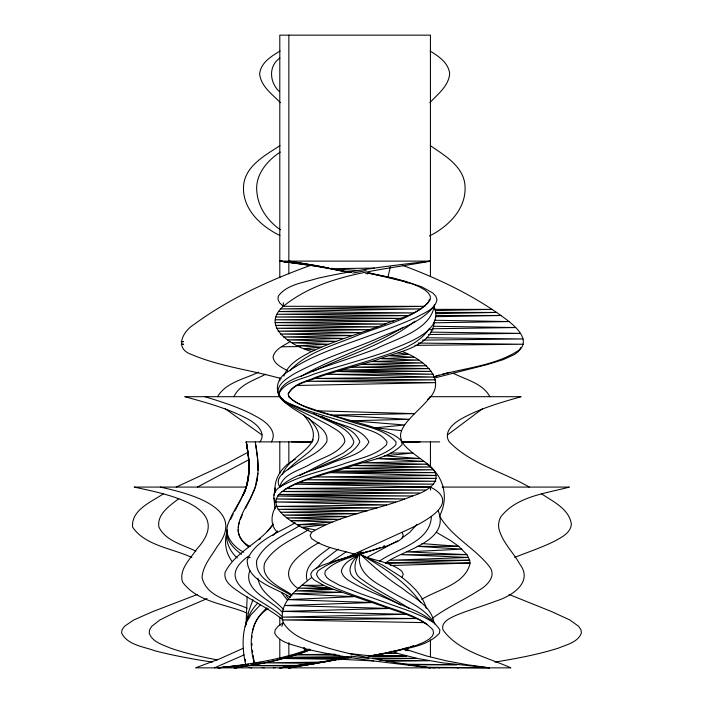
<?xml version="1.0" encoding="UTF-8"?>
<svg xmlns="http://www.w3.org/2000/svg" width="703" height="703" viewBox="0 0 703 703"><rect width="100%" height="100%" fill="white"/><g stroke="black" fill="none" stroke-linecap="round" stroke-linejoin="round"><path stroke-width="1.05" d="M247.148 596.856L246.059 624.229M258.115 470.439L257.685 459.191L255.294 441.888M249.24 470.439L248.836 459.191L246.261 441.888L312 441.888M434.226 322.58C430.851 348.337 395.49 351.957 376.175 360.103C356.983 365.832 337.589 370.859 318.547 377.054C308.301 381.562 294.144 383.311 288.265 393.882L288.836 396.694C303.775 410.253 325.577 412.468 343.969 419.322C361.21 426.15 383.1 427.6 396.044 441.888L395.886 444.683C370.859 473.637 204.116 481.291 311.684 532.268C342.387 513.779 379.585 509.833 412.468 495.984C433.162 489.719 447.345 476.247 423.953 461.396C417.16 456.001 409.656 451.317 403.961 444.683C398.373 434.085 385.297 431.888 375.103 427.819C356.131 421.695 336.781 416.835 317.782 410.824C307.888 406.993 296.227 404.866 288.836 396.694L288.265 393.882C293.046 383.443 306.719 381.509 316.218 377.054C334.25 370.806 352.669 365.771 370.885 360.103C391.395 352.607 416.73 347.757 429.542 328.275M368.117 272.685L394.26 278.353L412.591 283.95L419.48 286.868L424.761 289.882L428.382 292.975L430.262 296.165L430.359 299.452C419.753 315.234 398.012 317.932 381.659 325.41C358.24 333.82 334.303 341.017 311.684 351.5C293.213 346.605 259.565 327.009 283.309 306.306L283.379 302.826M248.924 470.439L248.387 456.344L246.261 441.888C249.363 458.435 251.454 476.256 244.512 492.179M360.217 552.901C355.331 570.124 371.931 581.284 385.139 588.068C401.967 599.264 424.085 605.977 434.99 624.106M251.902 637.832L252.017 636.03M227.201 529.869C224.723 540.387 229.459 550.985 237.236 558.024M257.887 473.224L255.294 487.082L250.163 499.262M248.625 473.224L247.008 484.314L244.644 492.179M274.056 495.228L275.154 487.961M248.95 473.224L246.261 487.082L241.059 499.262M275.699 501.951C271.63 496.889 274.697 490.044 279.794 487.082C282.773 473.673 299.9 470.483 310.26 464.191C321.956 457.6 337.906 454.34 344.822 441.888C344.839 433.066 334.742 429.155 328.486 424.99C315.849 418.039 302.422 412.582 290.04 405.156C273.695 398.61 273.195 379.673 288.318 371.43C314.083 353.495 344.909 345.111 373.926 334.048C388.443 328.776 403.021 323.556 417.028 316.991C424.436 312.694 435.658 309.188 436.958 299.452L435.746 296.165L432.784 292.975L421.844 286.868L404.541 281.112L387.45 277.017M256.367 481.546L256.63 479.701M390.393 266.727L387.994 277.008M256.841 479.701L256.542 481.546L256.876 479.701M238.247 527.391L238.686 524.833M245.822 624.229L248.8 611.267L252.939 599.659M252.403 632.507L252.711 630.793M245.25 626.637L245.602 625.02M227.35 530.668C223.818 540.923 225.452 552.532 231.937 561.249M252.869 629.941L254.038 625.828M434.419 304.566C431.58 330.357 395.807 338.626 376.527 348.6C355.287 356.887 333.415 363.416 312.079 371.43C300.814 377.318 282.263 379.866 278.643 393.882C284.943 406.018 299.17 411.273 309.61 419.322C316.675 424.92 329.083 431.106 326.746 441.888C319.962 452.925 306.666 457.301 296.288 464.191C289.082 469.094 273.247 476.239 279.794 487.082C299.197 475.659 321.693 471.212 342.871 464.191C357.546 458.584 375.244 456.414 386.545 444.683L387.002 441.888C380.007 431.282 365.34 429.682 354.382 424.99C336.403 419.199 318.125 414.366 300.339 407.986C292.263 404.163 279.144 401.756 277.896 391.07C278.986 382.863 287.193 378.372 293.467 374.242C319.18 359.962 347.405 351.087 374.488 339.865C394.77 330.243 419.427 324.496 433.953 306.306C444.858 332.624 403.9 343.618 387.002 351.5C362.783 359.998 337.853 366.245 313.476 374.242C301.93 379.558 284.697 381.184 278.871 393.882C281.402 401.993 291.297 404.322 298.019 407.986C307.896 412.151 318.011 415.693 328.09 419.322C341.35 425.869 361.509 427.784 368.926 441.888C362.353 455.852 341.605 457.864 328.899 464.191C312.334 471.028 293.256 474.595 279.794 487.082M238.923 523.955L239.389 522.206M282.263 474.543C288.081 459.586 305.682 453.743 313.266 439.788M402.063 351.5C420.983 358.029 449.103 378.645 428.259 399.515C421.563 407.494 413.382 414.093 406.773 422.16C404.12 425.517 401.677 429.217 400.763 433.461C399.524 437.424 402.547 440.816 402.028 444.683C388.654 458.822 366.799 460.368 349.268 467.003C327.545 474.05 304.091 477.908 284.451 490.035M295.163 522.742C278.203 533.059 254.934 540.291 247.175 560.229C247.518 581.653 275.796 587.761 290.506 597.348M283.933 376.114C287.993 363.662 300.822 357.142 311.684 351.5M227.508 530.668C225.426 540.669 234.178 548.955 241.568 554.324M520.738 347.563L518.427 351.5L514.745 354.365L503.181 359.655L487.267 364.576L435.201 377.801M426.361 608.464C422.723 595.406 412.371 585.617 402.063 577.462L403.267 574.166L401.677 571.047C391.791 563.252 378.855 561.135 367.098 557.488M245.716 664.625C240.804 643.57 241.841 619.536 257.755 603.121M428.435 301.982L429.454 299.452M240.321 519.508L242.289 514.886M243.291 495.228L244.134 493.198M311.684 441.888C316.719 432.345 309.663 422.283 303.714 415.078M281.798 626.285L283.309 622.656C277.237 602.875 298.239 588.156 311.684 577.462L310.708 574.166L312.413 571.047L316.412 568.077L322.326 565.23L338.345 559.816L384.849 546.829L397.942 541.363L401.773 538.472L403.276 535.449L402.063 532.268C417.371 525.255 464.832 504.271 430.438 487.082L295.172 484.147L433.769 484.147L298.775 482.697L435.763 481.247L306.736 479.798L436.545 478.356L315.498 476.924L436.273 475.492L329.654 472.653L435.078 472.653L334.531 471.23L433.101 469.815L344.365 468.409L430.5 467.003L354.119 465.597L427.398 464.191L363.556 462.794L423.953 461.396L376.65 458.602L420.306 458.602L384.339 455.816L412.96 453.031L390.947 453.031M254.31 625.02C256.885 618.297 261.674 612.708 266.903 607.867M271.393 441.888C277.386 432.38 267.553 423.013 259.829 418.584C242.86 408.39 223.756 402.529 204.968 396.694M230.54 519.508L233.247 513.946M407.512 649.616L408.434 647.674M311.684 532.268L310.155 535.449L311.464 538.472C324.311 548.147 341.166 549.939 356.175 554.623M249.881 570.59C242.245 590.942 272.421 600.265 282.764 612.788M249.785 500.018L245.584 508.19M240.672 500.018L238.317 504.499M246.261 622.656L250.892 614.861L260.567 604.65M260.04 441.888C266.938 431.914 254.978 422.644 246.938 418.584C227.438 408.267 205.953 402.511 184.792 396.694L279.609 396.694M234.758 511.09L237.913 505.246M360.85 552.048C353.811 560.414 351.623 573.736 362.783 579.984C377.344 590.915 394.084 598.42 409.234 608.464M276.718 505.229C271.042 513.19 269.662 525.123 277.448 532.268M233.897 396.694C239.714 384.225 254.46 380.226 265.752 374.181M217.561 396.694C226.032 382.256 244.626 379.066 258.695 372.124M316.306 568.709L323.749 560.229L338.213 549.122M421.695 599.404C437.802 589.395 465.711 584.342 470.087 563.033L385.499 563.033C402.872 549.79 450.474 541.6 438.268 510.923M416.809 524.5L409.823 532.268L402.116 537.971M273.265 523.963L267.158 531.591M273.08 524.666C259.697 543.103 235.356 551.67 225.101 572.339C223.115 582.26 233.844 588.174 240.654 593.016C254.451 601.794 269.284 609.009 282.114 619.246M289.873 370.727C306.596 352.607 331.614 345.964 353.75 336.957C378.539 326.183 407.705 321.464 428.101 302.826M287.975 469.815C296.833 459.419 310.533 453.769 317.703 441.888C321.71 432.776 314.136 424.146 308.309 417.907M277.544 530.906L273.028 535.414M361.632 552.048C353.152 559.149 343.09 571.724 356.711 579.984C370.34 590.037 386.061 596.698 400.728 605.028M429.876 102.664C437.732 94.158 448.602 86.161 449.692 73.745C448.549 62.892 438.672 56.249 430.122 51.029M427.626 399.515L430.438 396.694M279.908 58.041C268.063 66.108 269.618 82.673 279.486 91.671M259.117 539.728L260.426 538.516M430.438 261.112C392.582 265.453 354.628 269.89 317.431 278.353C304.127 282.676 287.123 284.082 278.274 296.165L277.975 299.452L279.636 302.826L283.309 306.306C324.285 273.159 380.648 270.567 430.438 261.112L279.794 261.112L312.756 265.699L351.649 272.492M248.519 556.135C210.127 583.516 264.671 599.431 281.42 615.96M482.46 408.812L447.477 434.911M414.998 321.174C384.91 344.865 347.177 355.191 313.037 371.43M268.142 608.552C248.959 620.283 248.932 644.44 254.363 663.562M280.242 152.076C266.525 161.101 254.222 175.943 257.043 193.404C258.73 208.352 268.195 221.419 280.4 229.767M330.059 562.47L346.157 551.899M290.093 341.632C283.81 345.691 274.776 348.969 273.01 357.071C274.1 364.339 282.052 367.432 287.615 370.859M178.834 498.629C169.985 505.527 156.769 514.086 158.887 527.039C165.618 541.038 183.017 544.755 195.865 551.161M432.591 618.148C447.055 607.392 463.69 600.142 478.796 590.406C486.634 585.977 496.678 576.495 489.78 567.075C475.228 548.085 451.941 537.268 439.639 516.16M329.997 547.461C319.856 555.37 303.028 564.984 307.035 580.23M279.996 145.626C264.671 155.688 243.976 166.593 243.493 187.473C242.913 209.679 261.349 226.524 279.891 235.479M280.119 51.029C271.332 56.196 260.91 62.655 259.618 73.745C260.857 86.372 272.237 94.193 280.374 102.664M403.381 327.132C370.885 346.974 333.705 357.414 300.849 376.492M319.083 542.452C303.327 551.732 273.054 570.414 298.213 588.71M363.372 552.048C355.762 557.628 343.749 560.853 341.342 571.047C342.792 578.666 351.149 581.741 357.089 585.3C367.616 590.608 378.557 595.046 389.418 599.615C406.729 608.095 428.575 613.034 439.858 629.774L439.489 633.131C426.273 647.7 403.856 648.14 385.929 653.113M247.526 452.512L226.849 463.576L176.216 487.082M249.53 459.375L197.402 487.082M299.786 475.492L343.319 453.031L350.674 447.468L352.88 444.683L353.864 441.888C349.154 425.877 326.605 421.949 313.951 413.654M397.626 540.783L367.678 556.978M379.541 561.161C396.764 548.533 430.447 542.303 431.378 516.459M163.465 493.787C151.576 501.775 131.083 509.895 132.586 527.039C144.818 545.695 172.815 548.445 191.849 557.497M308.485 529.711C293.142 539.359 273.924 546.495 264.653 563.033C260.145 579.298 280.559 587.207 291.279 594.457M299.812 525.554C284.451 535.229 264.767 542.769 256.744 560.229C254.152 579.852 278.88 587.233 292.009 595.898M429.428 235.98C447.934 226.823 465.711 209.582 465.087 187.473C464.797 167.068 445.166 155.75 430.245 145.626M295.322 459.419C282.764 465.149 273.476 478.339 275.101 492.443M243.273 648.263L219.784 658.808L195.539 667.85L510.844 667.85C487.882 657.481 458.444 651.373 443.031 629.967C440.553 622.041 450.219 618.007 455.904 615.38C468.76 610.028 482.232 606.337 495.22 601.311C511.028 596.61 533.955 582.471 519.719 564.017C513.032 551.89 501.88 541.925 498.779 528.041A17.294 17.294 0 0 1 500.879 516.749C516.916 496.195 545.792 493.471 569.36 487.082L442.152 487.082M244.064 654.915L214.459 667.85M342.405 559.377L402.063 532.268M313.714 469.815C328.222 461.221 351.825 457.881 359.883 441.888C354.189 426.888 334.479 423.944 321.825 416.492M207.034 598.605L176.374 611.759L159.845 620.011L151.795 626.25L149.616 629.712L149.203 633.052C152.156 642.015 162.736 644.713 170.486 648.131C185.768 653.412 201.612 656.866 217.464 659.95M383.003 546.442L384.84 545.677M308.766 650.565L310.55 649.818M310.137 649.44C285.893 659.212 260.048 664.37 234.231 667.85L238.44 667.463M197.429 594.457L152.393 611.759L133.675 620.011L124.554 626.25L122.085 629.712L121.61 633.052C127.559 645.178 143.72 646.602 155.143 650.855C173.94 655.706 193.07 659.115 212.244 662.129M514.614 557.4C527.821 552.207 541.301 547.646 554.078 541.442C561.029 537.584 570.476 533.305 571.39 524.333C569.395 509.034 552.953 501.503 541.451 493.787M309.461 649.071C280.11 659.88 248.888 664.432 217.939 667.85L228.317 666.936M367.695 551.31C353.583 557.505 336.096 559.298 325.252 571.047L324.812 574.166L326.746 577.462L329.795 579.984L339.558 585.3L360.797 593.763L410.35 611.382L423.997 617.129L433.953 622.656C431.493 606.056 413.768 597.743 401.94 588.068C386.175 577.971 372.247 565.493 358.679 552.69M301.086 653.377L307.809 650.916M310.761 265.321C269.618 280.11 229.222 298.59 193.879 324.575C182.824 331.394 174.036 348.372 191.216 354.365C219.872 366.606 251.279 370.086 281.086 378.627M380.2 547.488C359.734 555.897 335.7 557.365 317.774 571.047L316.499 574.166C318.951 582.321 328.863 584.395 335.524 588.068C348.521 593.499 361.896 597.963 375.2 602.568C394.629 610.599 417.854 614.167 432.916 629.774L433.575 633.131L432.143 636.364L428.716 639.475L423.399 642.48L416.29 645.38L397.142 650.89L369.989 656.417M300.058 653.702L275.98 660.504M408.733 647.252L395.534 650.89L370.771 656.066M410.675 646.628L413.592 645.688M435.948 375.929L438.865 375.147M433.689 376.975C462.354 367.625 495.193 366.746 520.44 349.18C528.981 339.118 516.643 327.712 509.095 321.57C477.073 296.982 440.245 279.293 402.52 265.321M442.767 374.101L449.621 372.344M348.591 656.962L316.526 663.298L288.836 667.85L291.93 667.472M274.961 660.75L255.321 664.713L234.231 667.85L238.343 667.463M349.804 656.962L317.097 663.298L288.836 667.85L292.061 667.455M273.318 667.85L275.453 667.428M352.853 273.08L366.228 270.55M293.502 666.312L279.794 667.85L313.169 663.298L351.447 657.015M369.567 656.066L383.935 653.518L367.933 656.312M259.091 662.665L261.077 662.314M347.344 658.368L351.403 657.657M494.903 662.129C516.274 658.535 537.698 654.695 558.384 648.131C566.592 644.669 577.919 642.34 581.399 633.052L580.95 629.712L578.595 626.25L569.887 620.011L552.022 611.759L509.042 594.457M334.145 660.469L336.175 660.143M338.205 659.827L341.254 659.344M245.409 664.713L248.581 664.247M250.699 663.931L252.808 663.614M254.925 663.307L257.034 662.991M331.095 660.952L279.794 667.85L298.942 665.6M457.143 667.85L459.226 667.551M290.998 667.551L288.836 667.85L290.901 667.569M301.095 665.328L304.311 664.924M306.455 664.651L308.608 664.379M311.824 663.975L313.969 663.702M238.194 665.618L217.939 667.85L233.466 666.391M240.259 665.363L244.38 664.845M301.947 665.346L304.065 665.091M307.246 664.704L309.364 664.449M235.549 666.154L238.686 665.794M241.814 665.433L243.906 665.196M237.447 667.481L234.231 667.85L237.28 667.516M295.603 666.075L298.766 665.715M230.399 666.752L233.51 666.479M385.499 563.033L469.648 560.229L470.087 563.033L390.288 565.546M435.412 310.594L492.082 309.364L434.999 309.364M436.475 313.643L496.705 312.431L435.561 312.431M297.351 385.464L435.649 382.66L306.763 381.263L435.385 379.857L314.399 378.46L434.63 377.054L327.387 374.242L433.364 374.242L336.799 371.43L431.563 371.43L341.649 370.024L429.208 368.609L351.544 367.203L426.273 365.788L361.509 364.374L422.731 362.95L371.351 361.527L418.566 360.103L380.885 358.679L413.742 357.247L389.91 355.815L408.25 354.382L398.232 352.941M401.351 441.932L403.46 441.888M435.561 316.719L501.107 315.489L436.493 315.489M402.116 441.95L405.341 441.888M433.725 322.809L509.095 321.57L434.656 320.252M401.501 441.985L414.471 441.888M401.51 442.178L418.505 441.888M432.336 328.758L515.668 327.554L433.733 326.271M401.835 442.178L420.122 441.888M374.418 268.089L331.526 268.695L358.143 270.55M428.645 334.54L520.466 333.363L430.851 332.124M335.094 654.194L295.691 654.721L339.25 655.222M382.151 653.579L397.476 653.377L417.389 658.474L442.521 662.832L489.473 667.85L422.67 667.217M422.459 340.111L523.102 338.951L426.721 337.748M323.389 662.094L264.425 662.832L313.652 663.316M386.729 661.295L429.322 660.75L379.058 659.968M281.508 346.764L300.102 346.561M414.937 345.366L523.217 344.242L418.144 343.064M347.563 656.637L287.272 657.27L346.315 657.815M371.685 656.382L406.773 656.013L371.922 655.609M304.496 665.354L249.653 665.583L298.933 666.049M408.698 664.915L456.968 664.713L403.364 664.194M283.309 306.306L424.92 306.306L280.91 308.907L421.009 308.907L278.863 311.561L413.417 312.905L277.21 314.259L407.353 315.621L275.989 316.991L400.64 318.38L275.268 319.768L393.364 321.174L275.066 322.58L385.648 323.995L275.435 325.41L377.608 326.842L276.42 328.275L369.347 329.716L278.063 331.157L360.973 332.598L280.409 334.048L352.616 335.498L283.502 336.957L344.365 338.415L287.386 339.865L336.342 341.324L292.096 342.783L328.661 344.242L297.694 345.7L321.438 347.15L304.206 348.6L314.768 350.05M429.99 396.694L521.099 396.694C500.861 402.52 480.307 408.311 461.801 418.584C453.866 422.775 442.741 432.099 449.296 441.888C470.913 464.156 502.953 471.766 529.28 487.082M401.308 441.888L439.63 441.888M245.865 487.082L134.229 487.082C163.026 493.532 236.524 505.861 196.62 549.307C190.346 558.982 178.957 569.114 182.385 581.768C196.919 602.313 225.496 603.833 247.175 613.104M424.92 622.656L282.325 619.923L416.659 618.535L281.859 617.129L406.132 614.281L282.351 611.382L389.655 608.464L284.522 605.52L371.702 602.568L288.125 599.615L353.732 596.68L292.896 593.763L341.113 592.321L295.638 590.889L333.459 589.474L298.582 588.068L329.918 588.068L323.547 585.3L301.692 585.3L329.918 588.068L406.132 614.281L419.691 619.923L427.239 624.466M405.13 650.565L409.515 650.565L426.703 656.013L445.966 660.75L466.985 664.713L489.473 667.85M343.038 658.474L282.896 658.474L339.716 659.361M372.564 658.474L417.389 658.474L372.564 658.061M428.61 329.645L432.995 329.716M291.385 441.888L311.719 442.249M317.782 410.824L414.603 413.654L331.781 415.078L409.19 419.322L351.579 420.746L404.656 424.99L375.103 427.819L401.571 430.64M338.433 659.15L373.592 660.952L430.438 667.85C396.202 662.876 361.852 657.648 328.521 648.184C312.44 642.586 292.852 638.166 283.309 622.656L278.054 626.285L275.216 629.774L274.697 633.131C279.97 643.28 293.423 644.581 303.16 648.184C326.297 654.106 349.971 657.604 373.592 660.952M421.914 543.577L458.725 546.354L466.933 554.667L469.648 560.229L390.754 560.229L468.585 557.444L401.536 554.667L466.933 554.667L406.905 551.899L461.968 549.122L417.169 546.354L458.725 546.354L450.904 540.783L436.299 532.268M247.983 557.444L250.154 557.646M349.039 653.518L372.063 656.066M328.134 267.773L279.794 261.112L296.569 263.019M279.794 261.112L300.946 263.651M303.055 263.924L306.227 264.337M309.39 264.741L311.499 265.013M350.911 656.066L368.926 658.544M248.73 667.428L251.806 667.85M262.061 667.534L264.126 667.85M288.836 35.15L288.836 261.112L316.737 265.699L349.215 272.386M288.836 261.112L316.157 265.699L347.985 272.386M331.28 268.265L333.38 268.616M367.537 273.08L385.393 276.569M365.701 273.476L367.731 273.88M314.742 529.842L302.088 527.329L325.225 524.728L297.439 524.728L332.229 522.057L290.91 520.695L340.155 519.324L286.973 517.935L348.802 516.529L283.476 515.114L357.959 513.682L280.506 512.241L367.423 510.8L278.151 509.341L377.01 507.874L276.49 506.406L386.501 504.921L275.506 501.951L395.71 501.951L275.98 498.972L404.436 498.972L277.465 495.984L412.468 495.984L278.608 494.499L419.612 493.005L281.771 491.52L425.666 490.035L286.156 488.55L430.438 487.082L430.57 490.035M433.101 667.428L435.157 667.85M368.978 273.08L402.476 281.112M431.334 667.393L433.399 667.85M437.407 667.393L439.393 667.85M160.337 487.082C187.121 493.102 248.124 507.311 217.315 546.354C211.489 556.214 202.842 565.537 202.051 577.462C206.497 597.357 231.182 601.039 247.157 608.244M364.075 556.688L366.043 557.198M405.271 282.061L408.074 283.001M391.536 651.268L397.476 653.377M404.682 648.702L409.515 650.565M453.391 373.311C466.001 379.787 482.715 383.258 489.833 396.694M357.352 552.901L382.924 565.23L402.063 577.462M323.547 585.3L314.25 579.984L311.684 577.462M358.099 553.076C381.351 565.968 405.007 580.634 420.754 602.568M426.159 463.98C440.561 472.583 447.328 490.773 443.083 506.801A104.018 70.186 12.1 0 1 439.867 515.563M243.765 552.207C233.106 546.776 222.649 534.596 228.73 522.206C232.28 513.076 237.922 504.974 242.289 496.239C251.428 479.622 249.38 459.832 246.261 441.888M250.048 546.512C225.575 533.349 245.365 509.78 252.887 493.198C260.259 478.102 258.326 460.817 255.76 444.814M261.938 434.911L225.285 408.812M248.686 547.066C243.326 542.857 238.203 537.057 238.097 529.869M283.731 609.729C274.803 599.887 260.066 592.541 257.922 578.332M287.641 600.397L281.789 593.016M286.121 595.652L288.107 598.341M303.626 647.674L305.313 651.593M304.443 647.674L305.216 649.616M254.512 663.562L253.607 658.307M253.124 655.214L253.44 657.27M252.465 650.196L252.702 652.182M245.303 659.344L245.523 661.435M251.911 643.394L252.026 645.31M273.959 498.067L274.759 506.801A102.453 70.476 -14.7 0 0 275.128 508.787M430.438 276.692L430.438 35.15L279.794 35.15L279.794 277.667M430.438 441.888L430.438 467.064M430.438 639.862L430.438 656.725M288.836 262.193L288.836 273.827M288.836 441.888L288.836 462.31M288.836 642.691L288.836 655.794M279.794 377.889L279.794 380.815M279.794 441.888L279.794 473.629M279.794 617.137L279.794 625.556M279.794 639.862L279.794 658.579M246.296 624.826A28.559 1.301 89.3 0 1 246.314 623.297M183.342 341.632L181.154 341.632L183.342 341.658M183.457 344.242L181.26 344.242L183.457 344.268"/></g></svg>
